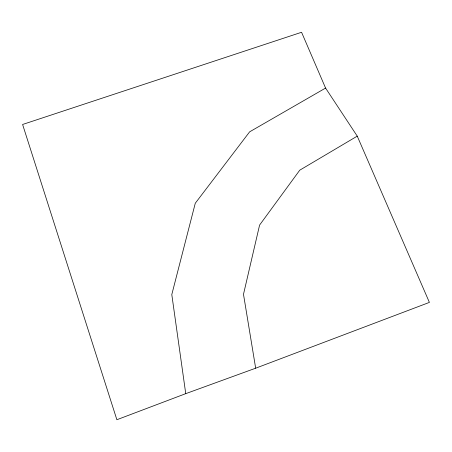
<?xml version="1.0" encoding="UTF-8"?>
<svg xmlns="http://www.w3.org/2000/svg" width="452" height="452" viewBox="0 0 452 452"><rect width="100%" height="100%" fill="white"/><g stroke="black" fill="none" stroke-linecap="round" stroke-linejoin="round"><path stroke-width="0.68" d="M357.244 136.137L299.755 170.184L259.584 225.096L243.492 294.297L255.668 368.199L185.744 393.652L116.876 419.727L22.6 124.475L301.569 32.273L325.576 88.072L357.244 136.137L429.4 302.399L255.668 368.199M325.576 88.072L249.634 131.837L195.275 203.247L171.794 294.563L185.744 393.652"/></g></svg>
